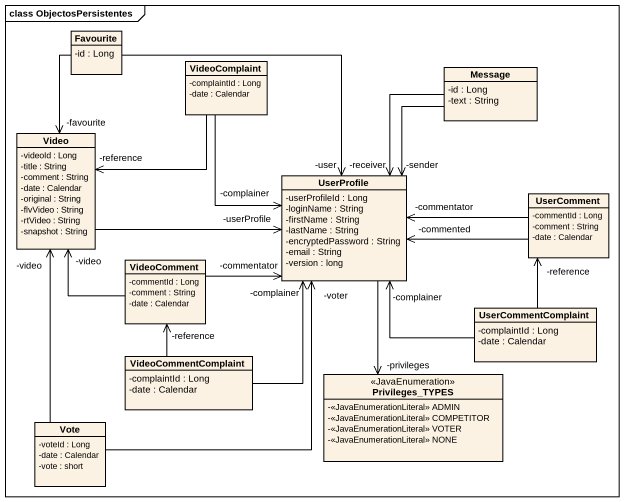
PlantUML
@startuml
mainframe class ObjectosPersistentes
hide circle
hide empty members
skinparam classAttributeIconSize 0
class Favourite {
  -id : Long
}
class VideoComplaint {
  -complaintId : Long
  -date : Calendar
}
class Message {
  -id : Long
  -text : String
}
class Video {
  -videoId : Long
  -title : String
  -comment : String
  -date : Calendar
  -original : String
  -flvVideo : String
  -rtVideo : String
  -snapshot : String
}
class UserProfile {
  -userProfileId : Long
  -loginName : String
  -firstName : String
  -lastName : String
  -encryptedPassword : String
  -email : String
  -version : long
}
class UserComment {
  -commentId : Long
  -comment : String
  -date : Calendar
}
class VideoComment {
  -commentId : Long
  -comment : String
  -date : Calendar
}
class UserCommentComplaint {
  -complaintId : Long
  -date : Calendar
}
class VideoCommentComplaint {
  -complaintId : Long
  -date : Calendar
}
class Privileges_TYPES <<JavaEnumeration>> {
  -<<JavaEnumerationLiteral>> ADMIN
  -<<JavaEnumerationLiteral>> COMPETITOR
  -<<JavaEnumerationLiteral>> VOTER
  -<<JavaEnumerationLiteral>> NONE
}
class Vote {
  -voteId : Long
  -date : Calendar
  -vote : short
}
Favourite --> "-favourite" Video
Favourite --> "-user" UserProfile
VideoComplaint --> "-reference" Video
VideoComplaint --> "-complainer" UserProfile
Message --> "-receiver" UserProfile
Message --> "-sender" UserProfile
Video -right-> "-userProfile" UserProfile
UserProfile --> "-privileges" Privileges_TYPES
UserComment -left-> "-commentator" UserProfile
UserComment -left-> "-commented" UserProfile
VideoComment -up-> "-video" Video
VideoComment -right-> "-commentator" UserProfile
UserCommentComplaint -left-> "-complainer" UserProfile
UserCommentComplaint -up-> "-reference" UserComment
VideoCommentComplaint -up-> "-complainer" UserProfile
VideoCommentComplaint -up-> "-reference" VideoComment
Vote -up-> "-video" Video
Vote -up-> "-voter" UserProfile
@enduml
